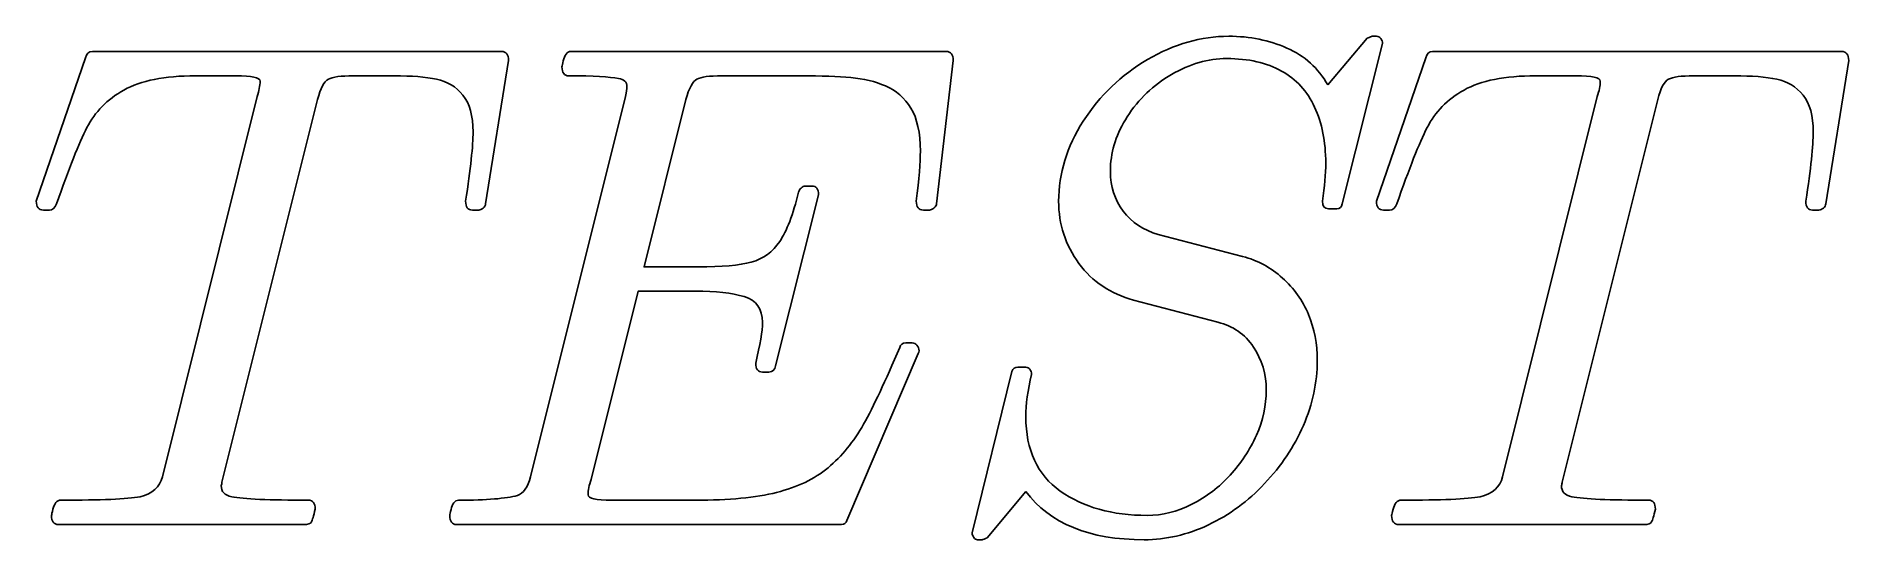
# Model space of a CAD drawing. Extents: x 1.13 to 3.17, y 4.25 to 4.82.
import ezdxf

# ---------------------------------------------------------------- set-up
doc = ezdxf.new("R2010")
doc.units = 0
doc.layers.add('Layer_1', color=7, linetype='CONTINUOUS')

msp = doc.modelspace()

# ---------------------------------------------------------------- linework, layer by layer
at = {"layer": 'Layer_1', "color": 7}
for points in [[(2.583512, 4.764478), (2.627946, 4.816887)], [(2.645036, 4.811192), (2.599843, 4.630799)], [(2.633263, 4.819167), (2.6382, 4.819167)], [(1.132771, 4.633838), (1.188218, 4.794862)], [(1.195814, 4.802078), (1.655342, 4.802078)], [(1.663317, 4.791824), (1.637492, 4.6308)], [(1.733195, 4.802081), (2.154746, 4.802081)], [(2.162721, 4.791827), (2.144112, 4.630803)], [(2.6382, 4.633838), (2.693647, 4.794862)], [(2.701243, 4.802078), (3.160771, 4.802078)], [(3.168746, 4.791824), (3.142921, 4.6308)], [(1.356839, 4.774734), (1.311645, 4.774734)], [(1.534953, 4.774735), (1.489001, 4.774735)], [(1.991443, 4.774735), (1.902955, 4.774735)], [(2.862267, 4.774734), (2.817074, 4.774734)], [(3.040382, 4.774735), (2.994429, 4.774735)], [(1.274427, 4.324321), (1.380764, 4.751568)], [(1.448744, 4.748149), (1.342028, 4.321282)], [(1.688002, 4.324322), (1.794719, 4.751569)], [(1.862319, 4.74815), (1.815607, 4.560161), (1.876371, 4.560161)], [(2.779856, 4.324321), (2.886193, 4.751568)], [(2.954173, 4.748149), (2.847456, 4.321282)], [(1.996759, 4.650928), (2.003975, 4.650928)], [(1.147583, 4.623963), (1.140747, 4.623963)], [(1.629897, 4.623963), (1.622681, 4.623963)], [(2.011571, 4.641054), (1.963339, 4.448887)], [(2.136137, 4.623966), (2.129301, 4.623966)], [(2.593766, 4.625482), (2.584272, 4.625482)], [(2.653011, 4.623963), (2.646175, 4.623963)], [(3.135326, 4.623963), (3.12811, 4.623963)], [(2.392865, 4.596619), (2.487809, 4.571934)], [(1.873332, 4.532818), (1.808771, 4.532818), (1.755982, 4.321283)], [(2.460085, 4.497876), (2.365142, 4.522941)], [(2.123604, 4.462939), (2.043472, 4.27533)], [(2.109552, 4.474712), (2.116768, 4.474712)], [(1.955744, 4.442052), (1.948528, 4.442052)], [(2.183989, 4.261277), (2.228802, 4.442809)], [(2.235259, 4.447367), (2.244373, 4.447367)], [(1.779148, 4.298117), (1.873332, 4.298117)], [(2.244373, 4.30799), (2.201079, 4.255961)], [(1.433174, 4.270767), (1.157837, 4.270767)], [(2.037395, 4.270773), (1.604832, 4.270772)], [(2.938602, 4.270767), (2.663265, 4.270767)], [(2.195382, 4.253681), (2.190065, 4.253682)]]:
    msp.add_lwpolyline(points, dxfattribs=at)
for points in [[(1.149862, 4.28102)], [(2.65529, 4.28102)]]:
    msp.add_lwpolyline(points, close=True, dxfattribs=at)
for points in [[(2.381092, 4.792961), (2.410968, 4.810431), (2.44135, 4.819166), (2.472238, 4.819166)], [(2.472238, 4.819166), (2.496037, 4.819166), (2.517811, 4.814735), (2.537559, 4.805874)], [(2.537559, 4.805874), (2.557561, 4.797265), (2.572879, 4.783467), (2.583512, 4.764478)], [(2.627946, 4.816887), (2.630984, 4.818407), (2.632756, 4.819167), (2.633263, 4.819167)], [(2.6382, 4.819167), (2.640225, 4.819167), (2.641871, 4.818281), (2.643137, 4.816509)], [(2.643137, 4.816509), (2.644403, 4.814737), (2.645036, 4.812966), (2.645036, 4.811192)], [(1.188218, 4.794862), (1.189231, 4.799673), (1.191763, 4.802078), (1.195814, 4.802078)], [(1.655342, 4.802078), (1.660659, 4.802078), (1.663317, 4.79866), (1.663317, 4.791824)], [(1.723322, 4.78499), (1.723574, 4.786255), (1.72408, 4.788407), (1.72484, 4.791446)], [(1.730917, 4.774736), (1.725853, 4.774736), (1.723322, 4.778154), (1.723322, 4.78499)], [(1.72484, 4.791446), (1.7256, 4.794738), (1.726613, 4.79727), (1.727879, 4.799042)], [(1.727879, 4.799042), (1.729398, 4.801068), (1.73117, 4.802081), (1.733195, 4.802081)], [(2.154746, 4.802081), (2.160063, 4.802081), (2.162721, 4.798663), (2.162721, 4.791827)], [(2.308935, 4.723842), (2.327417, 4.752705), (2.35147, 4.775745), (2.381092, 4.792961)], [(2.469959, 4.794102), (2.449198, 4.794102), (2.428564, 4.788153), (2.408056, 4.776253)], [(2.531483, 4.780051), (2.515026, 4.789419), (2.494518, 4.794102), (2.469959, 4.794102)], [(2.693647, 4.794862), (2.69466, 4.799673), (2.697192, 4.802078), (2.701243, 4.802078)], [(3.160771, 4.802078), (3.166087, 4.802078), (3.168746, 4.79866), (3.168746, 4.791824)], [(1.311645, 4.774734), (1.276959, 4.774734), (1.250122, 4.769417), (1.231133, 4.758784)], [(1.384182, 4.768658), (1.384182, 4.772709), (1.375068, 4.774734), (1.356839, 4.774734)], [(1.380764, 4.751568), (1.383043, 4.757898), (1.384182, 4.763594), (1.384182, 4.768658)], [(1.460897, 4.770936), (1.456087, 4.768403), (1.452036, 4.760807), (1.448744, 4.748149)], [(1.489001, 4.774735), (1.475075, 4.774735), (1.465708, 4.773469), (1.460897, 4.770936)], [(1.582425, 4.770936), (1.570272, 4.773469), (1.554448, 4.774735), (1.534953, 4.774735)], [(1.612048, 4.753086), (1.604452, 4.762454), (1.594578, 4.768404), (1.582425, 4.770936)], [(1.786744, 4.771697), (1.777123, 4.773723), (1.758514, 4.774736), (1.730917, 4.774736)], [(1.796238, 4.762202), (1.796238, 4.767772), (1.793074, 4.770937), (1.786744, 4.771697)], [(1.874852, 4.770936), (1.870294, 4.768658), (1.866117, 4.761062), (1.862319, 4.74815)], [(1.902955, 4.774735), (1.888777, 4.774735), (1.879409, 4.773469), (1.874852, 4.770936)], [(2.047649, 4.772838), (2.033471, 4.774103), (2.014735, 4.774735), (1.991443, 4.774735)], [(2.086766, 4.763343), (2.07512, 4.768407), (2.062081, 4.771572), (2.047649, 4.772838)], [(2.408056, 4.776253), (2.387548, 4.764354), (2.370965, 4.74853), (2.358305, 4.728781)], [(2.568701, 4.739415), (2.560599, 4.757391), (2.548193, 4.770936), (2.531483, 4.780051)], [(2.817074, 4.774734), (2.782388, 4.774734), (2.75555, 4.769417), (2.736562, 4.758784)], [(2.889611, 4.768658), (2.889611, 4.772709), (2.880496, 4.774734), (2.862267, 4.774734)], [(2.886193, 4.751568), (2.888472, 4.757898), (2.889611, 4.763594), (2.889611, 4.768658)], [(2.966326, 4.770936), (2.961515, 4.768403), (2.957464, 4.760807), (2.954173, 4.748149)], [(2.994429, 4.774735), (2.980504, 4.774735), (2.971136, 4.773469), (2.966326, 4.770936)], [(3.087854, 4.770936), (3.075701, 4.773469), (3.059877, 4.774735), (3.040382, 4.774735)], [(3.117476, 4.753086), (3.109881, 4.762454), (3.100007, 4.768404), (3.087854, 4.770936)], [(1.231133, 4.758784), (1.212397, 4.74815), (1.198599, 4.734098), (1.189738, 4.716629)], [(1.623441, 4.711691), (1.623441, 4.72992), (1.619643, 4.743719), (1.612048, 4.753086)], [(1.794719, 4.751569), (1.795732, 4.756632), (1.796238, 4.760177), (1.796238, 4.762202)], [(2.115249, 4.738278), (2.10816, 4.749925), (2.098666, 4.75828), (2.086766, 4.763343)], [(2.736562, 4.758784), (2.717826, 4.74815), (2.704028, 4.734098), (2.695166, 4.716629)], [(3.12887, 4.711691), (3.12887, 4.72992), (3.125072, 4.743719), (3.117476, 4.753086)], [(2.125883, 4.690047), (2.125883, 4.710808), (2.122338, 4.726885), (2.115249, 4.738278)], [(2.281211, 4.633835), (2.281211, 4.664977), (2.290452, 4.694979), (2.308935, 4.723842)], [(2.358305, 4.728781), (2.346521, 4.710397), (2.340222, 4.691356), (2.339407, 4.671655)], [(2.581233, 4.676752), (2.581233, 4.700804), (2.577056, 4.721692), (2.568701, 4.739415)], [(1.189738, 4.716629), (1.180876, 4.699159), (1.169483, 4.670549), (1.155558, 4.6308)], [(1.615086, 4.633837), (1.620656, 4.670549), (1.623441, 4.6965), (1.623441, 4.711691)], [(2.695166, 4.716629), (2.686305, 4.699159), (2.674912, 4.670549), (2.660986, 4.6308)], [(3.120515, 4.633837), (3.126085, 4.670549), (3.12887, 4.6965), (3.12887, 4.711691)], [(2.121326, 4.63384), (2.124364, 4.659159), (2.125883, 4.677894), (2.125883, 4.690047)], [(2.339407, 4.671655), (2.339348, 4.670194), (2.339317, 4.668726), (2.339317, 4.667257)], [(2.339317, 4.667257), (2.339317, 4.650548), (2.344127, 4.635736), (2.353748, 4.622824)], [(2.577436, 4.633837), (2.579968, 4.650294), (2.581233, 4.664599), (2.581233, 4.676752)], [(1.967897, 4.588644), (1.975745, 4.600291), (1.982834, 4.618773), (1.989164, 4.644091)], [(1.989164, 4.644091), (1.98967, 4.645863), (1.990556, 4.647382), (1.991822, 4.648648)], [(1.991822, 4.648648), (1.993341, 4.650168), (1.994987, 4.650928), (1.996759, 4.650928)], [(2.003975, 4.650928), (2.009039, 4.650928), (2.011571, 4.647637), (2.011571, 4.641054)], [(1.140747, 4.623963), (1.13543, 4.623963), (1.132771, 4.627255), (1.132771, 4.633838)], [(1.155558, 4.6308), (1.153786, 4.626242), (1.151127, 4.623963), (1.147583, 4.623963)], [(1.622681, 4.623963), (1.617618, 4.623963), (1.615086, 4.627254), (1.615086, 4.633837)], [(1.634834, 4.626242), (1.633062, 4.624722), (1.631416, 4.623963), (1.629897, 4.623963)], [(1.637492, 4.6308), (1.637492, 4.62928), (1.636606, 4.627761), (1.634834, 4.626242)], [(2.129301, 4.623966), (2.123984, 4.623966), (2.121326, 4.627257), (2.121326, 4.63384)], [(2.141074, 4.626245), (2.139302, 4.624726), (2.137656, 4.623966), (2.136137, 4.623966)], [(2.144112, 4.630803), (2.144112, 4.629538), (2.143099, 4.628019), (2.141074, 4.626245)], [(2.303998, 4.563957), (2.288807, 4.584718), (2.281211, 4.608011), (2.281211, 4.633835)], [(2.353748, 4.622824), (2.363622, 4.609911), (2.376661, 4.601176), (2.392865, 4.596619)], [(2.584272, 4.625482), (2.579714, 4.625482), (2.577436, 4.628266), (2.577436, 4.633837)], [(2.599843, 4.630799), (2.599083, 4.627256), (2.597057, 4.625482), (2.593766, 4.625482)], [(2.646175, 4.623963), (2.640858, 4.623963), (2.6382, 4.627255), (2.6382, 4.633838)], [(2.660986, 4.6308), (2.659214, 4.626242), (2.656556, 4.623963), (2.653011, 4.623963)], [(3.12811, 4.623963), (3.123046, 4.623963), (3.120515, 4.627254), (3.120515, 4.633837)], [(3.140263, 4.626242), (3.138491, 4.624722), (3.136845, 4.623963), (3.135326, 4.623963)], [(3.142921, 4.6308), (3.142921, 4.62928), (3.142035, 4.627761), (3.140263, 4.626242)], [(1.935995, 4.565478), (1.949414, 4.569276), (1.960048, 4.576998), (1.967897, 4.588644)], [(1.876371, 4.560161), (1.902702, 4.560161), (1.922577, 4.561933), (1.935995, 4.565478)], [(2.365142, 4.522941), (2.33957, 4.529777), (2.319189, 4.543449), (2.303998, 4.563957)], [(2.487809, 4.571934), (2.505025, 4.567377), (2.519963, 4.559275), (2.532622, 4.547628)], [(2.532622, 4.547628), (2.545535, 4.536235), (2.555282, 4.522563), (2.561865, 4.506613)], [(1.92802, 4.526741), (1.914348, 4.530792), (1.896119, 4.532818), (1.873332, 4.532818)], [(1.948528, 4.497879), (1.948528, 4.51307), (1.941692, 4.52269), (1.92802, 4.526741)], [(2.561865, 4.506613), (2.568448, 4.490915), (2.571739, 4.473699), (2.571739, 4.454963)], [(1.940932, 4.451926), (1.945996, 4.472687), (1.948528, 4.488004), (1.948528, 4.497879)], [(2.499962, 4.470152), (2.490341, 4.484584), (2.477049, 4.493825), (2.460085, 4.497876)], [(2.06208, 4.383566), (2.073221, 4.403314), (2.086766, 4.432051), (2.102716, 4.469775)], [(2.102716, 4.469775), (2.103729, 4.473067), (2.106008, 4.474712), (2.109552, 4.474712)], [(2.116768, 4.474712), (2.118794, 4.474712), (2.120566, 4.473826), (2.122085, 4.472055)], [(2.122085, 4.472055), (2.123604, 4.470283), (2.124364, 4.468258), (2.124364, 4.465978)], [(2.124364, 4.465978), (2.124364, 4.464965), (2.124111, 4.463952), (2.123604, 4.462939)], [(2.514393, 4.421541), (2.514393, 4.43977), (2.509583, 4.455974), (2.499962, 4.470152)], [(1.948528, 4.442052), (1.943464, 4.442052), (1.940932, 4.445343), (1.940932, 4.451926)], [(1.963339, 4.448887), (1.962326, 4.44433), (1.959795, 4.442052), (1.955744, 4.442052)], [(2.228802, 4.442809), (2.229815, 4.445848), (2.231967, 4.447367), (2.235259, 4.447367)], [(2.244373, 4.447367), (2.246399, 4.447367), (2.247918, 4.446607), (2.24893, 4.445087)], [(2.250829, 4.439391), (2.246525, 4.421668), (2.244373, 4.405844), (2.244373, 4.391919)], [(2.24893, 4.445087), (2.250196, 4.443567), (2.250829, 4.44167), (2.250829, 4.439391)], [(2.571739, 4.454963), (2.571739, 4.430405), (2.566549, 4.406099), (2.556168, 4.382046)], [(2.50338, 4.371031), (2.510722, 4.387741), (2.514393, 4.404578), (2.514393, 4.421541)], [(2.022204, 4.334575), (2.037648, 4.347488), (2.05094, 4.363818), (2.06208, 4.383566)], [(2.244373, 4.391919), (2.244373, 4.354447), (2.257285, 4.326597), (2.28311, 4.308368)], [(2.556168, 4.382046), (2.545788, 4.358247), (2.53123, 4.336474), (2.512494, 4.316725)], [(2.473757, 4.326217), (2.486163, 4.339636), (2.496037, 4.354574), (2.50338, 4.371031)], [(1.249362, 4.301914), (1.263287, 4.305459), (1.271642, 4.312928), (1.274427, 4.324321)], [(1.341268, 4.318243), (1.341268, 4.317229), (1.341015, 4.315963), (1.340509, 4.314443)], [(1.342028, 4.321282), (1.341776, 4.320269), (1.341522, 4.319256), (1.341268, 4.318243)], [(1.673191, 4.303434), (1.680027, 4.305712), (1.684964, 4.312675), (1.688002, 4.324322)], [(1.755982, 4.321283), (1.753703, 4.314953), (1.752564, 4.309257), (1.752564, 4.304193)], [(1.964478, 4.306852), (1.987771, 4.312675), (2.007013, 4.321916), (2.022204, 4.334575)], [(2.430843, 4.293557), (2.4473, 4.301912), (2.461604, 4.312799), (2.473757, 4.326217)], [(2.512494, 4.316725), (2.494012, 4.296977), (2.472998, 4.281533), (2.449452, 4.270393)], [(2.754791, 4.301914), (2.768716, 4.305459), (2.777071, 4.312928), (2.779856, 4.324321)], [(2.846697, 4.318243), (2.846697, 4.317229), (2.846444, 4.315963), (2.845937, 4.314443)], [(2.847456, 4.321282), (2.847204, 4.320269), (2.846951, 4.319256), (2.846697, 4.318243)], [(1.154798, 4.295457), (1.156317, 4.297229), (1.158343, 4.298115), (1.160874, 4.298115)], [(1.160874, 4.298115), (1.205435, 4.298115), (1.234931, 4.299381), (1.249362, 4.301914)], [(1.340509, 4.314443), (1.340509, 4.307861), (1.344433, 4.303683), (1.352282, 4.301911)], [(1.352282, 4.301911), (1.3657, 4.299378), (1.394437, 4.298111), (1.438491, 4.298111)], [(1.438491, 4.298111), (1.443554, 4.298111), (1.446086, 4.294693), (1.446086, 4.287857)], [(1.601793, 4.295078), (1.603312, 4.297104), (1.605085, 4.298117), (1.60711, 4.298117)], [(1.60711, 4.298117), (1.638758, 4.298117), (1.660785, 4.29989), (1.673191, 4.303434)], [(1.752564, 4.304193), (1.752564, 4.300142), (1.761425, 4.298117), (1.779148, 4.298117)], [(1.873332, 4.298117), (1.910803, 4.298117), (1.941185, 4.301028), (1.964478, 4.306852)], [(2.377294, 4.253682), (2.315518, 4.253682), (2.27121, 4.271785), (2.244373, 4.30799)], [(2.28311, 4.308368), (2.308935, 4.290139), (2.341469, 4.281024), (2.380712, 4.281024)], [(2.660227, 4.295457), (2.661746, 4.297229), (2.663771, 4.298115), (2.666303, 4.298115)], [(2.666303, 4.298115), (2.710863, 4.298115), (2.740359, 4.299381), (2.754791, 4.301914)], [(2.845937, 4.314443), (2.845937, 4.307861), (2.849862, 4.303683), (2.85771, 4.301911)], [(2.85771, 4.301911), (2.871129, 4.299378), (2.899865, 4.298111), (2.943919, 4.298111)], [(2.943919, 4.298111), (2.948983, 4.298111), (2.951515, 4.294693), (2.951515, 4.287857)], [(1.149861, 4.281026), (1.150113, 4.282291), (1.150619, 4.28457), (1.15138, 4.287862)], [(1.157837, 4.270767), (1.15252, 4.270767), (1.149862, 4.274185), (1.149862, 4.28102)], [(1.15138, 4.287862), (1.152393, 4.291154), (1.153532, 4.293685), (1.154798, 4.295457)], [(1.446086, 4.287857), (1.444314, 4.280515), (1.442921, 4.275831), (1.441909, 4.273806)], [(1.597236, 4.281026), (1.597488, 4.282291), (1.597994, 4.284443), (1.598755, 4.287482)], [(1.604832, 4.270772), (1.599768, 4.270772), (1.597236, 4.27419), (1.597236, 4.281026)], [(1.598755, 4.287482), (1.599515, 4.290774), (1.600527, 4.293306), (1.601793, 4.295078)], [(2.380712, 4.281024), (2.397676, 4.281024), (2.414386, 4.285202), (2.430843, 4.293557)], [(2.65529, 4.281026), (2.655542, 4.282291), (2.656048, 4.28457), (2.656809, 4.287862)], [(2.663265, 4.270767), (2.657949, 4.270767), (2.65529, 4.274185), (2.65529, 4.28102)], [(2.656809, 4.287862), (2.657822, 4.291154), (2.658961, 4.293685), (2.660227, 4.295457)], [(2.951515, 4.287857), (2.949743, 4.280515), (2.94835, 4.275831), (2.947337, 4.273806)], [(1.441909, 4.273806), (1.440896, 4.27178), (1.437984, 4.270767), (1.433174, 4.270767)], [(2.043472, 4.27533), (2.042459, 4.272292), (2.040434, 4.270773), (2.037395, 4.270773)], [(2.185888, 4.25634), (2.184622, 4.258111), (2.183989, 4.259757), (2.183989, 4.261277)], [(2.190065, 4.253682), (2.188546, 4.253682), (2.187153, 4.254568), (2.185888, 4.25634)], [(2.201079, 4.255961), (2.19804, 4.254441), (2.196142, 4.253681), (2.195382, 4.253681)], [(2.449452, 4.270393), (2.425906, 4.259252), (2.401853, 4.253682), (2.377294, 4.253682)], [(2.947337, 4.273806), (2.946324, 4.27178), (2.943413, 4.270767), (2.938602, 4.270767)]]:
    msp.add_open_spline(points, degree=3, dxfattribs=at)

doc.saveas('drawing.dxf')
